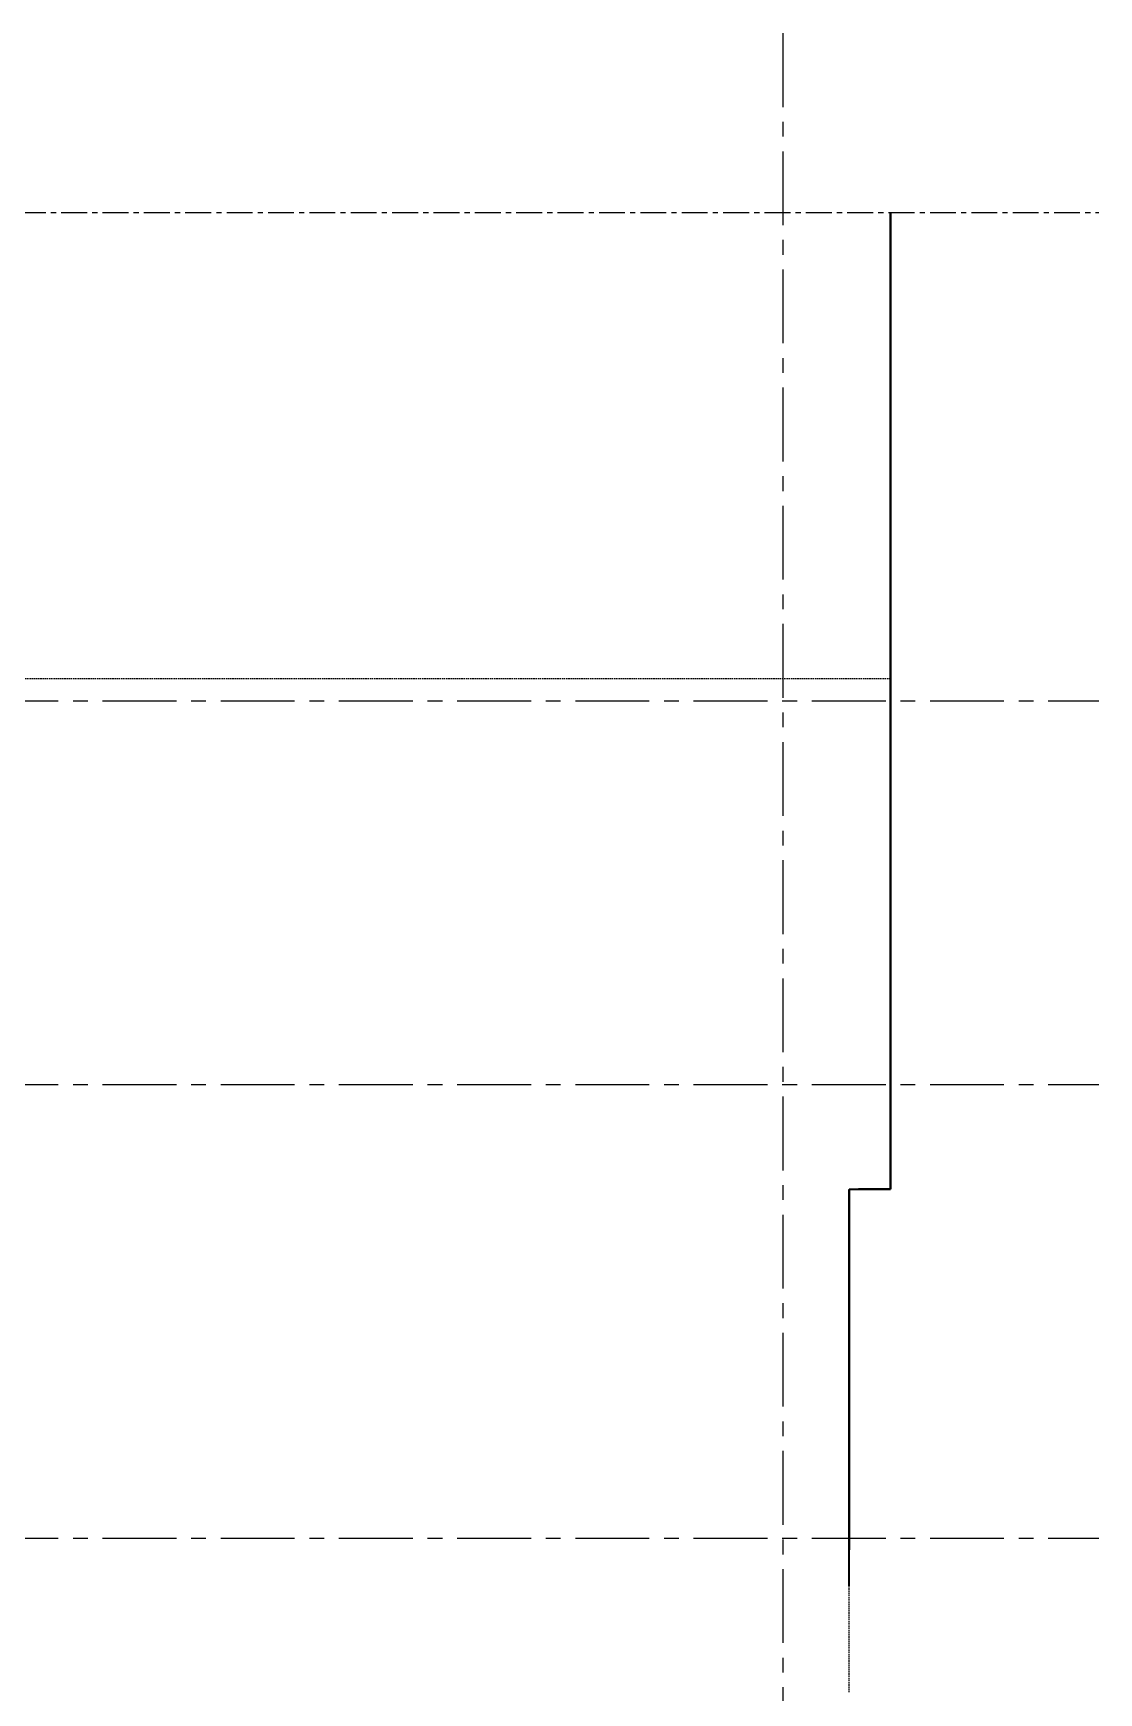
# Model space of a CAD drawing. Header units: millimetres. Extents: x 652554 to 1678317, y -308114 to 170803.
# Drawn here: x 838911 to 848070, y -45157 to -30885 of the extents above; entities that cross this region are included whole.
import ezdxf

# ---------------------------------------------------------------- set-up
doc = ezdxf.new("R2010")
doc.units = ezdxf.units.MM
doc.linetypes.add('CENTER', pattern=[50.8, 31.75, -6.35, 6.35, -6.35])
doc.linetypes.add('HIDDEN', pattern=[0.375, 0.25, -0.125])
for name, color, linetype, lineweight in [('A-COLS-E', 1, 'Continuous', 35), ('A-GENM', 1, 'Continuous', 9), ('A-GLAZ-CURT', 2, 'Continuous', 9), ('A-GLAZ-CWMG', 2, 'Continuous', 35), ('WALL-E', 2, 'Continuous', 35)]:
    doc.layers.add(name, color=color, linetype=linetype, lineweight=lineweight)
doc.layers.add('DIM', color=1, linetype='Continuous')

msp = doc.modelspace()

# ---------------------------------------------------------------- linework, layer by layer
at = {"color": 1, "linetype": 'CENTER', "ltscale": 20}
for points in [[(845353.3749, -30884.9802), (845353.3749, -57450.8598)], [(803947.3004, -36626.6516), (848069.8764, -36626.6516)], [(803947.3004, -39926.6516), (848069.8764, -39926.6516)], [(803947.3004, -43826.6517), (848069.8764, -43826.6517)]]:
    msp.add_lwpolyline(points, dxfattribs=at)
at = {"color": 1, "linetype": 'CENTER', "ltscale": 7}
msp.add_lwpolyline([(803947.3004, -32426.6516), (848069.8764, -32426.6516)], dxfattribs=at)
at = {"layer": 'A-COLS-E', "color": 250}
for p, q in [((845923.3749, -40831.6516), (845923.3749, -43926.6516)), ((845923.3749, -43926.6516), (845923.3749, -40831.6516)), ((845923.3749, -40831.6516), (845923.3749, -43926.6516)), ((845923.3749, -43926.6516), (845923.3749, -40831.6516))]:
    msp.add_line(p, q, dxfattribs=at)
at = {"layer": 'A-GENM', "color": 250}
for p, q in [((846278.3333, -37801.6516), (846278.3333, -32626.6526)), ((846278.3333, -37801.6516), (846278.3333, -32626.6526)), ((846278.3333, -37801.6516), (846278.3333, -32626.6526)), ((846278.3333, -37801.6516), (846278.3333, -32626.6526)), ((846278.3333, -37801.6516), (846278.3333, -32626.6526)), ((846278.3333, -37801.6516), (846278.3333, -32626.6526)), ((846278.3333, -37801.6516), (846278.3333, -32626.6526)), ((846278.3333, -37801.6516), (846278.3333, -32626.6526)), ((846278.3333, -37801.6516), (846278.3333, -32626.6526)), ((846278.3333, -37801.6516), (846278.3333, -32626.6526)), ((846278.3333, -37801.6516), (846278.3333, -32626.6526)), ((846278.3333, -37801.6516), (846278.3333, -32626.6526)), ((846278.3333, -37801.6516), (846278.3333, -32626.6526)), ((846278.3333, -37801.6516), (846278.3333, -32626.6526)), ((846278.3333, -37801.6516), (846278.3333, -32626.6526)), ((846278.3333, -37801.6516), (846278.3333, -32626.6526)), ((846278.3333, -37801.6516), (846278.3333, -32626.6526)), ((846278.3333, -37801.6516), (846278.3333, -32626.6526)), ((846278.3333, -37801.6516), (846278.3333, -32626.6526)), ((846278.3333, -37801.6516), (846278.3333, -32626.6526)), ((846278.3333, -37801.6516), (846278.3333, -32626.6526)), ((846278.3333, -37801.6516), (846278.3333, -32626.6526)), ((846278.3333, -37801.6516), (846278.3333, -32626.6526)), ((846278.3333, -37801.6516), (846278.3333, -32626.6526)), ((846278.3333, -37801.6516), (846278.3333, -32626.6526)), ((846278.3333, -37801.6516), (846278.3333, -32626.6526)), ((846278.3333, -37801.6516), (846278.3333, -32626.6526)), ((846278.3333, -37801.6516), (846278.3333, -32626.6526)), ((846278.3333, -37801.6516), (846278.3333, -32626.6526)), ((846278.3333, -37801.6516), (846278.3333, -32626.6526)), ((846278.3333, -37801.6516), (846278.3333, -32626.6526)), ((846278.3333, -37801.6516), (846278.3333, -32626.6526)), ((846278.3333, -37801.6516), (846278.3333, -32626.6526)), ((846278.3333, -37801.6516), (846278.3333, -32626.6526)), ((846278.3333, -37801.6516), (846278.3333, -32626.6526)), ((846278.3333, -37801.6516), (846278.3333, -32626.6526)), ((846278.3333, -37801.6516), (846278.3333, -32626.6526)), ((846278.3333, -37801.6516), (846278.3333, -32626.6526)), ((846278.3333, -37801.6516), (846278.3333, -32626.6526)), ((846278.3333, -37801.6516), (846278.3333, -32626.6526)), ((846278.3333, -37801.6516), (846278.3333, -32626.6526)), ((846278.3333, -37801.6516), (846278.3333, -32626.6526)), ((846278.3333, -37801.6516), (846278.3333, -32626.6526)), ((846278.3333, -37801.6516), (846278.3333, -32626.6526)), ((846278.3333, -37801.6516), (846278.3333, -32626.6526)), ((846278.3333, -37801.6516), (846278.3333, -32626.6526)), ((846278.3333, -37801.6516), (846278.3333, -32626.6526)), ((846278.3333, -37801.6516), (846278.3333, -32626.6526)), ((846278.3333, -37801.6516), (846278.3333, -32626.6526)), ((846278.3333, -37801.6516), (846278.3333, -32626.6526)), ((846278.3333, -37801.6516), (846278.3333, -32626.6526)), ((846278.3333, -37801.6516), (846278.3333, -32626.6526)), ((846278.3333, -37801.6516), (846278.3333, -32626.6526)), ((846278.3333, -37801.6516), (846278.3333, -32626.6526)), ((846278.3333, -37801.6516), (846278.3333, -32626.6526)), ((846278.3333, -37801.6516), (846278.3333, -32626.6526)), ((846278.3333, -37801.6516), (846278.3333, -32626.6526)), ((846278.3333, -37801.6516), (846278.3333, -32626.6526)), ((846278.3333, -37801.6516), (846278.3333, -32626.6526)), ((846278.3333, -37801.6516), (846278.3333, -32626.6526)), ((846278.3333, -37801.6516), (846278.3333, -32626.6526)), ((846278.3333, -37801.6516), (846278.3333, -32626.6526)), ((846278.3333, -37801.6516), (846278.3333, -32626.6526)), ((846278.3333, -37801.6516), (846278.3333, -32626.6526)), ((846278.3333, -37801.6516), (846278.3333, -32626.6526)), ((846278.3333, -37801.6516), (846278.3333, -32626.6526)), ((846278.3333, -37801.6516), (846278.3333, -32626.6526)), ((846278.3333, -37801.6516), (846278.3333, -32626.6526)), ((846278.3333, -37801.6516), (846278.3333, -32626.6526)), ((846278.3333, -37801.6516), (846278.3333, -32626.6526)), ((846278.3333, -37801.6516), (846278.3333, -32626.6526)), ((846278.3333, -37801.6516), (846278.3333, -32626.6526)), ((846278.3333, -37801.6516), (846278.3333, -32626.6526)), ((846278.3333, -37801.6516), (846278.3333, -32626.6526)), ((846278.3333, -37801.6516), (846278.3333, -32626.6526)), ((846278.3333, -37801.6516), (846278.3333, -32626.6526)), ((846278.3333, -37801.6516), (846278.3333, -32626.6526)), ((846278.3333, -37801.6516), (846278.3333, -32626.6526)), ((846278.3333, -37801.6516), (846278.3333, -32626.6526)), ((846278.3333, -37801.6516), (846278.3333, -32626.6526)), ((846278.3333, -37801.6516), (846278.3333, -32626.6526)), ((846278.3333, -37801.6516), (846278.3333, -32626.6526)), ((846278.3333, -37801.6516), (846278.3333, -32626.6526)), ((846278.3333, -37801.6516), (846278.3333, -32626.6526)), ((846278.3333, -37801.6516), (846278.3333, -32626.6526)), ((846278.3333, -37801.6516), (846278.3333, -32626.6526)), ((846278.3333, -37801.6516), (846278.3333, -32626.6526)), ((846278.3333, -37801.6516), (846278.3333, -32626.6526)), ((846278.3333, -37801.6516), (846278.3333, -32626.6526)), ((846278.3333, -37801.6516), (846278.3333, -32626.6526)), ((846278.3333, -37801.6516), (846278.3333, -32626.6526)), ((846278.3333, -37801.6516), (846278.3333, -32626.6526)), ((846278.3333, -37801.6516), (846278.3333, -32626.6526)), ((846278.3333, -37801.6516), (846278.3333, -32626.6526)), ((846278.3333, -37801.6516), (846278.3333, -32626.6526)), ((846278.3333, -37801.6516), (846278.3333, -32626.6526)), ((846278.3333, -37801.6516), (846278.3333, -32626.6526)), ((846278.3333, -37801.6516), (846278.3333, -32626.6526)), ((846278.3333, -37801.6516), (846278.3333, -32626.6526)), ((846278.3333, -37801.6516), (846278.3333, -32626.6526)), ((846278.3333, -37801.6516), (846278.3333, -32626.6526)), ((846278.3333, -37801.6516), (846278.3333, -32626.6526)), ((846278.3333, -37801.6516), (846278.3333, -32626.6526)), ((846278.3333, -37801.6516), (846278.3333, -32626.6526)), ((846278.3333, -37801.6516), (846278.3333, -32626.6526)), ((846278.3333, -37801.6516), (846278.3333, -32626.6526)), ((846278.3333, -37801.6516), (846278.3333, -32626.6526)), ((846278.3333, -37801.6516), (846278.3333, -32626.6526)), ((846278.3333, -37801.6516), (846278.3333, -32626.6526)), ((846278.3333, -37801.6516), (846278.3333, -32626.6526)), ((846278.3333, -37801.6516), (846278.3333, -32626.6526)), ((846278.3333, -37801.6516), (846278.3333, -32626.6526)), ((846278.3333, -37801.6516), (846278.3333, -32626.6526)), ((846278.3333, -37801.6516), (846278.3333, -32626.6526)), ((846278.3333, -37801.6516), (846278.3333, -32626.6526)), ((846278.3333, -37801.6516), (846278.3333, -32626.6526)), ((846278.3333, -37801.6516), (846278.3333, -32626.6526)), ((846278.3333, -37801.6516), (846278.3333, -32626.6526)), ((846278.3333, -37801.6516), (846278.3333, -32626.6526)), ((846278.3333, -37801.6516), (846278.3333, -32626.6526)), ((846278.3333, -37801.6516), (846278.3333, -32626.6526)), ((846278.3333, -37801.6516), (846278.3333, -32626.6526)), ((846278.3333, -37801.6516), (846278.3333, -32626.6526)), ((846278.3333, -37801.6516), (846278.3333, -32626.6526)), ((846278.3333, -37801.6516), (846278.3333, -32626.6526)), ((846278.3333, -37801.6516), (846278.3333, -32626.6526)), ((846278.3333, -37801.6516), (846278.3333, -32626.6526)), ((846278.3333, -37801.6516), (846278.3333, -32626.6526)), ((846278.3333, -37801.6516), (846278.3333, -32626.6526)), ((846278.3333, -37801.6516), (846278.3333, -32626.6526)), ((846278.3333, -37801.6516), (846278.3333, -32626.6526)), ((846278.3333, -37801.6516), (846278.3333, -32626.6526)), ((846278.3333, -37801.6516), (846278.3333, -32626.6526)), ((846278.3333, -37801.6516), (846278.3333, -32626.6526)), ((846278.3333, -37801.6516), (846278.3333, -32626.6526)), ((846278.3333, -37801.6516), (846278.3333, -32626.6526)), ((846278.3333, -37801.6516), (846278.3333, -32626.6526)), ((846278.3333, -37801.6516), (846278.3333, -32626.6526)), ((846278.3333, -37801.6516), (846278.3333, -32626.6526)), ((846278.3333, -37801.6516), (846278.3333, -32626.6526)), ((846278.3333, -37801.6516), (846278.3333, -32626.6526)), ((846278.3333, -37801.6516), (846278.3333, -32626.6526)), ((846278.3333, -37801.6516), (846278.3333, -32626.6526)), ((846278.3333, -37801.6516), (846278.3333, -32626.6526)), ((846278.3333, -37801.6516), (846278.3333, -32626.6526)), ((846278.3333, -37801.6516), (846278.3333, -32626.6526)), ((846278.3333, -37801.6516), (846278.3333, -32626.6526)), ((846278.3333, -37801.6516), (846278.3333, -32626.6526)), ((846278.3333, -37801.6516), (846278.3333, -32626.6526)), ((846278.3333, -37801.6516), (846278.3333, -32626.6526)), ((846278.3333, -37801.6516), (846278.3333, -32626.6526)), ((846278.3333, -37801.6516), (846278.3333, -32626.6526)), ((846278.3333, -37801.6516), (846278.3333, -32626.6526)), ((846278.3333, -37801.6516), (846278.3333, -32626.6526)), ((846278.3333, -37801.6516), (846278.3333, -32626.6526)), ((846278.3333, -37801.6516), (846278.3333, -32626.6526)), ((846278.3333, -37801.6516), (846278.3333, -32626.6526)), ((846278.3333, -37801.6516), (846278.3333, -32626.6526)), ((846278.3333, -37801.6516), (846278.3333, -32626.6526)), ((846278.3333, -37801.6516), (846278.3333, -32626.6526)), ((846278.3333, -37801.6516), (846278.3333, -32626.6526)), ((846278.3333, -37801.6516), (846278.3333, -32626.6526)), ((846278.3333, -37801.6516), (846278.3333, -32626.6526)), ((846278.3333, -37801.6516), (846278.3333, -32626.6526)), ((846278.3333, -37801.6516), (846278.3333, -32626.6526)), ((846278.3333, -37801.6516), (846278.3333, -32626.6526)), ((846278.3333, -37801.6516), (846278.3333, -32626.6526)), ((846278.3333, -37801.6516), (846278.3333, -32626.6526)), ((846278.3333, -37801.6516), (846278.3333, -32626.6526)), ((846278.3333, -37801.6516), (846278.3333, -32626.6526)), ((846278.3333, -37801.6516), (846278.3333, -32626.6526)), ((846278.3333, -37801.6516), (846278.3333, -32626.6526)), ((846278.3333, -37801.6516), (846278.3333, -32626.6526)), ((846278.3333, -37801.6516), (846278.3333, -32626.6526)), ((846278.3333, -37801.6516), (846278.3333, -32626.6526)), ((846278.3333, -37801.6516), (846278.3333, -32626.6526)), ((846278.3333, -37801.6516), (846278.3333, -32626.6526)), ((846278.3333, -37801.6516), (846278.3333, -32626.6526)), ((846278.3333, -37801.6516), (846278.3333, -32626.6526)), ((846278.3333, -37801.6516), (846278.3333, -32626.6526)), ((846278.3333, -37801.6516), (846278.3333, -32626.6526)), ((846278.3333, -37801.6516), (846278.3333, -32626.6526)), ((846278.3333, -37801.6516), (846278.3333, -32626.6526)), ((846278.3333, -37801.6516), (846278.3333, -32626.6526)), ((846278.3333, -37801.6516), (846278.3333, -32626.6526)), ((846278.3333, -37801.6516), (846278.3333, -32626.6526)), ((846278.3333, -37801.6516), (846278.3333, -32626.6526)), ((846278.3333, -37801.6516), (846278.3333, -32626.6526)), ((846278.3333, -37801.6516), (846278.3333, -32626.6526)), ((846278.3333, -37801.6516), (846278.3333, -32626.6526)), ((846278.3333, -37801.6516), (846278.3333, -32626.6526)), ((846278.3333, -37801.6516), (846278.3333, -32626.6526)), ((846278.3333, -37801.6516), (846278.3333, -32626.6526)), ((846278.3333, -37801.6516), (846278.3333, -32626.6526)), ((846278.3333, -37801.6516), (846278.3333, -32626.6526)), ((846278.3333, -37801.6516), (846278.3333, -32626.6526)), ((846278.3333, -37801.6516), (846278.3333, -32626.6526)), ((846278.3333, -37801.6516), (846278.3333, -32626.6526)), ((846278.3333, -37801.6516), (846278.3333, -32626.6526)), ((846278.3333, -37801.6516), (846278.3333, -32626.6526)), ((846278.3333, -37801.6516), (846278.3333, -32626.6526)), ((846278.3333, -37801.6516), (846278.3333, -32626.6526)), ((846278.3333, -37801.6516), (846278.3333, -32626.6526)), ((846278.3333, -37801.6516), (846278.3333, -32626.6526)), ((846278.3333, -37801.6516), (846278.3333, -32626.6526)), ((846278.3333, -37801.6516), (846278.3333, -32626.6526)), ((846278.3333, -37801.6516), (846278.3333, -32626.6526)), ((846278.3333, -37801.6516), (846278.3333, -32626.6526)), ((846278.3333, -37801.6516), (846278.3333, -32626.6526)), ((846278.3333, -37801.6516), (846278.3333, -32626.6526)), ((846278.3333, -37801.6516), (846278.3333, -32626.6526)), ((846278.3333, -37801.6516), (846278.3333, -32626.6526)), ((846278.3333, -37801.6516), (846278.3333, -32626.6526)), ((846278.3333, -37801.6516), (846278.3333, -32626.6526)), ((846278.3333, -37801.6516), (846278.3333, -32626.6526)), ((846278.3333, -37801.6516), (846278.3333, -32626.6526)), ((846278.3333, -37801.6516), (846278.3333, -32626.6526)), ((846278.3333, -37801.6516), (846278.3333, -32626.6526)), ((846278.3333, -37801.6516), (846278.3333, -32626.6526)), ((846278.3333, -37801.6516), (846278.3333, -32626.6526)), ((846278.3333, -37801.6516), (846278.3333, -32626.6526)), ((846278.3333, -37801.6516), (846278.3333, -32626.6526)), ((846278.3333, -37801.6516), (846278.3333, -32626.6526)), ((846278.3333, -37801.6516), (846278.3333, -32626.6526)), ((846278.3333, -37801.6516), (846278.3333, -32626.6526)), ((846278.3333, -37801.6516), (846278.3333, -32626.6526)), ((846278.3333, -37801.6516), (846278.3333, -32626.6526)), ((846278.3333, -37801.6516), (846278.3333, -32626.6526)), ((846278.3333, -37801.6516), (846278.3333, -32626.6526)), ((846278.3333, -37801.6516), (846278.3333, -32626.6526)), ((846278.3333, -37801.6516), (846278.3333, -32626.6526)), ((846278.3333, -37801.6516), (846278.3333, -32626.6526)), ((846278.3333, -37801.6516), (846278.3333, -32626.6526)), ((846278.3333, -37801.6516), (846278.3333, -32626.6526)), ((846278.3333, -37801.6516), (846278.3333, -32626.6526)), ((846278.3333, -37801.6516), (846278.3333, -32626.6526)), ((846278.3333, -37801.6516), (846278.3333, -32626.6526)), ((846278.3333, -37801.6516), (846278.3333, -32626.6526)), ((846278.3333, -37801.6516), (846278.3333, -32626.6526)), ((846278.3333, -37801.6516), (846278.3333, -32626.6526)), ((846278.3333, -37801.6516), (846278.3333, -32626.6526)), ((846278.3333, -37801.6516), (846278.3333, -32626.6526)), ((846278.3333, -37801.6516), (846278.3333, -32626.6526)), ((846278.3333, -37801.6516), (846278.3333, -32626.6526)), ((846278.3333, -37801.6516), (846278.3333, -32626.6526)), ((846278.3333, -37801.6516), (846278.3333, -32626.6526)), ((846278.3333, -37801.6516), (846278.3333, -32626.6526)), ((846278.3333, -37801.6516), (846278.3333, -32626.6526)), ((846278.3333, -37801.6516), (846278.3333, -32626.6526)), ((846278.3333, -37801.6516), (846278.3333, -32626.6526)), ((846278.3333, -37801.6516), (846278.3333, -32626.6526)), ((846278.3333, -37801.6516), (846278.3333, -32626.6526)), ((846278.3333, -37801.6516), (846278.3333, -32626.6526)), ((846278.3333, -37801.6516), (846278.3333, -32626.6526)), ((846278.3333, -37801.6516), (846278.3333, -32626.6526)), ((846278.3333, -37801.6516), (846278.3333, -32626.6526)), ((846278.3333, -37801.6516), (846278.3333, -32626.6526)), ((846278.3333, -37801.6516), (846278.3333, -32626.6526)), ((846278.3333, -37801.6516), (846278.3333, -32626.6526)), ((846278.3333, -37801.6516), (846278.3333, -32626.6526)), ((846278.3333, -37801.6516), (846278.3333, -32626.6526)), ((846278.3333, -37801.6516), (846278.3333, -32626.6526)), ((846278.3333, -37801.6516), (846278.3333, -32626.6526)), ((846278.3333, -37801.6516), (846278.3333, -32626.6526)), ((846278.3333, -37801.6516), (846278.3333, -32626.6526)), ((846278.3333, -37801.6516), (846278.3333, -32626.6526)), ((846278.3333, -37801.6516), (846278.3333, -32626.6526)), ((846278.3333, -37801.6516), (846278.3333, -32626.6526)), ((846278.3333, -37801.6516), (846278.3333, -32626.6526)), ((846278.3333, -37801.6516), (846278.3333, -32626.6526)), ((846278.3333, -37801.6516), (846278.3333, -32626.6526)), ((846278.3333, -37801.6516), (846278.3333, -32626.6526)), ((846278.3333, -37801.6516), (846278.3333, -32626.6526)), ((846278.3333, -37801.6516), (846278.3333, -32626.6526)), ((846278.3333, -37801.6516), (846278.3333, -32626.6526)), ((846278.3333, -37801.6516), (846278.3333, -32626.6526)), ((846278.3333, -37801.6516), (846278.3333, -32626.6526)), ((846278.3333, -37801.6516), (846278.3333, -32626.6526)), ((846278.3333, -37801.6516), (846278.3333, -32626.6526)), ((846278.3333, -37801.6516), (846278.3333, -32626.6526)), ((846278.3333, -37801.6516), (846278.3333, -32626.6526)), ((846278.3333, -37801.6516), (846278.3333, -32626.6526)), ((846278.3333, -37801.6516), (846278.3333, -32626.6526)), ((846278.3333, -37801.6516), (846278.3333, -32626.6526)), ((846278.3333, -37801.6516), (846278.3333, -32626.6526)), ((846278.3333, -37801.6516), (846278.3333, -32626.6526)), ((846278.3333, -37801.6516), (846278.3333, -32626.6526)), ((846278.3333, -37801.6516), (846278.3333, -32626.6526)), ((846278.3333, -37801.6516), (846278.3333, -32626.6526)), ((846278.3333, -37801.6516), (846278.3333, -32626.6526)), ((846278.3333, -37801.6516), (846278.3333, -32626.6526)), ((846278.3333, -37801.6516), (846278.3333, -32626.6526)), ((846278.3333, -37801.6516), (846278.3333, -32626.6526)), ((846278.3333, -37801.6516), (846278.3333, -32626.6526)), ((846278.3333, -37801.6516), (846278.3333, -32626.6526)), ((846278.3333, -37801.6516), (846278.3333, -32626.6526)), ((846278.3333, -37801.6516), (846278.3333, -32626.6526)), ((846278.3333, -37801.6516), (846278.3333, -32626.6526)), ((846278.3333, -37801.6516), (846278.3333, -32626.6526)), ((846278.3333, -37801.6516), (846278.3333, -32626.6526)), ((846278.3333, -37801.6516), (846278.3333, -32626.6526)), ((846278.3333, -37801.6516), (846278.3333, -32626.6526)), ((846278.3333, -37801.6516), (846278.3333, -32626.6526)), ((846278.3333, -37801.6516), (846278.3333, -32626.6526)), ((846278.3333, -37801.6516), (846278.3333, -32626.6526)), ((846278.3333, -37801.6516), (846278.3333, -32626.6526)), ((846278.3333, -37801.6516), (846278.3333, -32626.6526)), ((846278.3333, -37801.6516), (846278.3333, -32626.6526)), ((846278.3333, -37801.6516), (846278.3333, -32626.6526)), ((846278.3333, -37801.6516), (846278.3333, -32626.6526)), ((846278.3333, -37801.6516), (846278.3333, -32626.6526)), ((846278.3333, -37801.6516), (846278.3333, -32626.6526)), ((846278.3333, -37801.6516), (846278.3333, -32626.6526)), ((846278.3333, -37801.6516), (846278.3333, -32626.6526)), ((846278.3333, -37801.6516), (846278.3333, -32626.6526)), ((846278.3333, -37801.6516), (846278.3333, -32626.6526)), ((846278.3333, -37801.6516), (846278.3333, -32626.6526)), ((846278.3333, -37801.6516), (846278.3333, -32626.6526)), ((846278.3333, -37801.6516), (846278.3333, -32626.6526)), ((846278.3333, -37801.6516), (846278.3333, -32626.6526)), ((846278.3333, -37801.6516), (846278.3333, -32626.6526)), ((846278.3333, -40626.6506), (846278.3333, -37851.6516)), ((846278.3333, -40626.6506), (846278.3333, -37851.6516)), ((846278.3333, -40626.6506), (846278.3333, -37851.6516)), ((846278.3333, -40626.6506), (846278.3333, -37851.6516)), ((846278.3333, -40626.6506), (846278.3333, -37851.6516)), ((846278.3333, -40626.6506), (846278.3333, -37851.6516)), ((846278.3333, -40626.6506), (846278.3333, -37851.6516)), ((846278.3333, -40626.6506), (846278.3333, -37851.6516)), ((846278.3333, -40626.6506), (846278.3333, -37851.6516)), ((846278.3333, -40626.6506), (846278.3333, -37851.6516)), ((846278.3333, -40626.6506), (846278.3333, -37851.6516)), ((846278.3333, -40626.6506), (846278.3333, -37851.6516)), ((846278.3333, -40626.6506), (846278.3333, -37851.6516)), ((846278.3333, -40626.6506), (846278.3333, -37851.6516)), ((846278.3333, -40626.6506), (846278.3333, -37851.6516)), ((846278.3333, -40626.6506), (846278.3333, -37851.6516)), ((846278.3333, -40626.6506), (846278.3333, -37851.6516)), ((846278.3333, -40626.6506), (846278.3333, -37851.6516)), ((846278.3333, -40626.6506), (846278.3333, -37851.6516)), ((846278.3333, -40626.6506), (846278.3333, -37851.6516)), ((846278.3333, -40626.6506), (846278.3333, -37851.6516)), ((846278.3333, -40626.6506), (846278.3333, -37851.6516)), ((846278.3333, -40626.6506), (846278.3333, -37851.6516)), ((846278.3333, -40626.6506), (846278.3333, -37851.6516)), ((846278.3333, -40626.6506), (846278.3333, -37851.6516)), ((846278.3333, -40626.6506), (846278.3333, -37851.6516)), ((846278.3333, -40626.6506), (846278.3333, -37851.6516)), ((846278.3333, -40626.6506), (846278.3333, -37851.6516)), ((846278.3333, -40626.6506), (846278.3333, -37851.6516)), ((846278.3333, -40626.6506), (846278.3333, -37851.6516)), ((846278.3333, -40626.6506), (846278.3333, -37851.6516)), ((846278.3333, -40626.6506), (846278.3333, -37851.6516)), ((846278.3333, -40626.6506), (846278.3333, -37851.6516)), ((846278.3333, -40626.6506), (846278.3333, -37851.6516)), ((846278.3333, -40626.6506), (846278.3333, -37851.6516)), ((846278.3333, -40626.6506), (846278.3333, -37851.6516)), ((846278.3333, -40626.6506), (846278.3333, -37851.6516)), ((846278.3333, -40626.6506), (846278.3333, -37851.6516)), ((846278.3333, -40626.6506), (846278.3333, -37851.6516)), ((846278.3333, -40626.6506), (846278.3333, -37851.6516)), ((846278.3333, -40626.6506), (846278.3333, -37851.6516)), ((846278.3333, -40626.6506), (846278.3333, -37851.6516)), ((846278.3333, -40626.6506), (846278.3333, -37851.6516)), ((846278.3333, -40626.6506), (846278.3333, -37851.6516)), ((846278.3333, -40626.6506), (846278.3333, -37851.6516)), ((846278.3333, -40626.6506), (846278.3333, -37851.6516)), ((846278.3333, -40626.6506), (846278.3333, -37851.6516)), ((846278.3333, -40626.6506), (846278.3333, -37851.6516)), ((846278.3333, -40626.6506), (846278.3333, -37851.6516)), ((846278.3333, -40626.6506), (846278.3333, -37851.6516)), ((846278.3333, -40626.6506), (846278.3333, -37851.6516)), ((846278.3333, -40626.6506), (846278.3333, -37851.6516)), ((846278.3333, -40626.6506), (846278.3333, -37851.6516)), ((846278.3333, -40626.6506), (846278.3333, -37851.6516)), ((846278.3333, -40626.6506), (846278.3333, -37851.6516)), ((846278.3333, -40626.6506), (846278.3333, -37851.6516)), ((846278.3333, -40626.6506), (846278.3333, -37851.6516)), ((846278.3333, -40626.6506), (846278.3333, -37851.6516)), ((846278.3333, -40626.6506), (846278.3333, -37851.6516)), ((846278.3333, -40626.6506), (846278.3333, -37851.6516)), ((846278.3333, -40626.6506), (846278.3333, -37851.6516)), ((846278.3333, -40626.6506), (846278.3333, -37851.6516)), ((846278.3333, -40626.6506), (846278.3333, -37851.6516)), ((846278.3333, -40626.6506), (846278.3333, -37851.6516)), ((846278.3333, -40626.6506), (846278.3333, -37851.6516)), ((846278.3333, -40626.6506), (846278.3333, -37851.6516)), ((846278.3333, -40626.6506), (846278.3333, -37851.6516)), ((846278.3333, -40626.6506), (846278.3333, -37851.6516)), ((846278.3333, -40626.6506), (846278.3333, -37851.6516)), ((846278.3333, -40626.6506), (846278.3333, -37851.6516)), ((846278.3333, -40626.6506), (846278.3333, -37851.6516)), ((846278.3333, -40626.6506), (846278.3333, -37851.6516)), ((846278.3333, -40626.6506), (846278.3333, -37851.6516)), ((846278.3333, -40626.6506), (846278.3333, -37851.6516)), ((846278.3333, -40626.6506), (846278.3333, -37851.6516)), ((846278.3333, -40626.6506), (846278.3333, -37851.6516)), ((846278.3333, -40626.6506), (846278.3333, -37851.6516)), ((846278.3333, -40626.6506), (846278.3333, -37851.6516)), ((846278.3333, -40626.6506), (846278.3333, -37851.6516)), ((846278.3333, -40626.6506), (846278.3333, -37851.6516)), ((846278.3333, -40626.6506), (846278.3333, -37851.6516)), ((846278.3333, -40626.6506), (846278.3333, -37851.6516)), ((846278.3333, -40626.6506), (846278.3333, -37851.6516)), ((846278.3333, -40626.6506), (846278.3333, -37851.6516)), ((846278.3333, -40626.6506), (846278.3333, -37851.6516)), ((846278.3333, -40626.6506), (846278.3333, -37851.6516)), ((846278.3333, -40626.6506), (846278.3333, -37851.6516)), ((846278.3333, -40626.6506), (846278.3333, -37851.6516)), ((846278.3333, -40626.6506), (846278.3333, -37851.6516)), ((846278.3333, -40626.6506), (846278.3333, -37851.6516)), ((846278.3333, -40626.6506), (846278.3333, -37851.6516)), ((846278.3333, -40626.6506), (846278.3333, -37851.6516)), ((846278.3333, -40626.6506), (846278.3333, -37851.6516)), ((846278.3333, -40626.6506), (846278.3333, -37851.6516)), ((846278.3333, -40626.6506), (846278.3333, -37851.6516)), ((846278.3333, -40626.6506), (846278.3333, -37851.6516)), ((846278.3333, -40626.6506), (846278.3333, -37851.6516)), ((846278.3333, -40626.6506), (846278.3333, -37851.6516)), ((846278.3333, -40626.6506), (846278.3333, -37851.6516)), ((846278.3333, -40626.6506), (846278.3333, -37851.6516)), ((846278.3333, -40626.6506), (846278.3333, -37851.6516)), ((846278.3333, -40626.6506), (846278.3333, -37851.6516)), ((846278.3333, -40626.6506), (846278.3333, -37851.6516)), ((846278.3333, -40626.6506), (846278.3333, -37851.6516)), ((846278.3333, -40626.6506), (846278.3333, -37851.6516)), ((846278.3333, -40626.6506), (846278.3333, -37851.6516)), ((846278.3333, -40626.6506), (846278.3333, -37851.6516)), ((846278.3333, -40626.6506), (846278.3333, -37851.6516)), ((846278.3333, -40626.6506), (846278.3333, -37851.6516)), ((846278.3333, -40626.6506), (846278.3333, -37851.6516)), ((846278.3333, -40626.6506), (846278.3333, -37851.6516)), ((846278.3333, -40626.6506), (846278.3333, -37851.6516)), ((846278.3333, -40626.6506), (846278.3333, -37851.6516)), ((846278.3333, -40626.6506), (846278.3333, -37851.6516)), ((846278.3333, -40626.6506), (846278.3333, -37851.6516)), ((846278.3333, -40626.6506), (846278.3333, -37851.6516)), ((846278.3333, -40626.6506), (846278.3333, -37851.6516)), ((846278.3333, -40626.6506), (846278.3333, -37851.6516)), ((846278.3333, -40626.6506), (846278.3333, -37851.6516)), ((846278.3333, -40626.6506), (846278.3333, -37851.6516)), ((846278.3333, -40626.6506), (846278.3333, -37851.6516)), ((846278.3333, -40626.6506), (846278.3333, -37851.6516)), ((846278.3333, -40626.6506), (846278.3333, -37851.6516)), ((846278.3333, -40626.6506), (846278.3333, -37851.6516)), ((846278.3333, -40626.6506), (846278.3333, -37851.6516)), ((846278.3333, -40626.6506), (846278.3333, -37851.6516)), ((846278.3333, -40626.6506), (846278.3333, -37851.6516)), ((846278.3333, -40626.6506), (846278.3333, -37851.6516)), ((846278.3333, -40626.6506), (846278.3333, -37851.6516)), ((846278.3333, -40626.6506), (846278.3333, -37851.6516)), ((846278.3333, -40626.6506), (846278.3333, -37851.6516)), ((846278.3333, -40626.6506), (846278.3333, -37851.6516)), ((846278.3333, -40626.6506), (846278.3333, -37851.6516)), ((846278.3333, -40626.6506), (846278.3333, -37851.6516)), ((846278.3333, -40626.6506), (846278.3333, -37851.6516)), ((846278.3333, -40626.6506), (846278.3333, -37851.6516)), ((846278.3333, -40626.6506), (846278.3333, -37851.6516)), ((846278.3333, -40626.6506), (846278.3333, -37851.6516)), ((846278.3333, -40626.6506), (846278.3333, -37851.6516)), ((846278.3333, -40626.6506), (846278.3333, -37851.6516)), ((846278.3333, -40626.6506), (846278.3333, -37851.6516)), ((846278.3333, -40626.6506), (846278.3333, -37851.6516)), ((846278.3333, -40626.6506), (846278.3333, -37851.6516)), ((846278.3333, -40626.6506), (846278.3333, -37851.6516)), ((846278.3333, -40626.6506), (846278.3333, -37851.6516)), ((846278.3333, -40626.6506), (846278.3333, -37851.6516)), ((846278.3333, -40626.6506), (846278.3333, -37851.6516)), ((846278.3333, -40626.6506), (846278.3333, -37851.6516)), ((846278.3333, -40626.6506), (846278.3333, -37851.6516)), ((846278.3333, -40626.6506), (846278.3333, -37851.6516)), ((846278.3333, -40626.6506), (846278.3333, -37851.6516)), ((846278.3333, -40626.6506), (846278.3333, -37851.6516)), ((846278.3333, -40626.6506), (846278.3333, -37851.6516)), ((846278.3333, -40626.6506), (846278.3333, -37851.6516)), ((846278.3333, -40626.6506), (846278.3333, -37851.6516)), ((846278.3333, -40626.6506), (846278.3333, -37851.6516)), ((846278.3333, -40626.6506), (846278.3333, -37851.6516)), ((846278.3333, -40626.6506), (846278.3333, -37851.6516)), ((846278.3333, -40626.6506), (846278.3333, -37851.6516)), ((846278.3333, -40626.6506), (846278.3333, -37851.6516)), ((846278.3333, -40626.6506), (846278.3333, -37851.6516)), ((846278.3333, -40626.6506), (846278.3333, -37851.6516)), ((846278.3333, -40626.6506), (846278.3333, -37851.6516)), ((846278.3333, -40626.6506), (846278.3333, -37851.6516)), ((846278.3333, -40626.6506), (846278.3333, -37851.6516)), ((846278.3333, -40626.6506), (846278.3333, -37851.6516)), ((846278.3333, -40626.6506), (846278.3333, -37851.6516)), ((846278.3333, -40626.6506), (846278.3333, -37851.6516)), ((846278.3333, -40626.6506), (846278.3333, -37851.6516)), ((846278.3333, -40626.6506), (846278.3333, -37851.6516)), ((846278.3333, -40626.6506), (846278.3333, -37851.6516)), ((846278.3333, -40626.6506), (846278.3333, -37851.6516)), ((846278.3333, -40626.6506), (846278.3333, -37851.6516)), ((846278.3333, -40626.6506), (846278.3333, -37851.6516)), ((846278.3333, -40626.6506), (846278.3333, -37851.6516)), ((846278.3333, -40626.6506), (846278.3333, -37851.6516)), ((846278.3333, -40626.6506), (846278.3333, -37851.6516)), ((846278.3333, -40626.6506), (846278.3333, -37851.6516)), ((846278.3333, -40626.6506), (846278.3333, -37851.6516)), ((846278.3333, -40626.6506), (846278.3333, -37851.6516)), ((846278.3333, -40626.6506), (846278.3333, -37851.6516)), ((846278.3333, -40626.6506), (846278.3333, -37851.6516)), ((846278.3333, -40626.6506), (846278.3333, -37851.6516)), ((846278.3333, -40626.6506), (846278.3333, -37851.6516)), ((846278.3333, -40626.6506), (846278.3333, -37851.6516)), ((846278.3333, -40626.6506), (846278.3333, -37851.6516)), ((846278.3333, -40626.6506), (846278.3333, -37851.6516)), ((846278.3333, -40626.6506), (846278.3333, -37851.6516)), ((846278.3333, -40626.6506), (846278.3333, -37851.6516)), ((846278.3333, -40626.6506), (846278.3333, -37851.6516)), ((846278.3333, -40626.6506), (846278.3333, -37851.6516)), ((846278.3333, -40626.6506), (846278.3333, -37851.6516)), ((846278.3333, -40626.6506), (846278.3333, -37851.6516)), ((846278.3333, -40626.6506), (846278.3333, -37851.6516)), ((846278.3333, -40626.6506), (846278.3333, -37851.6516)), ((846278.3333, -40626.6506), (846278.3333, -37851.6516)), ((846278.3333, -40626.6506), (846278.3333, -37851.6516)), ((846278.3333, -40626.6506), (846278.3333, -37851.6516)), ((846278.3333, -40626.6506), (846278.3333, -37851.6516)), ((846278.3333, -40626.6506), (846278.3333, -37851.6516)), ((846278.3333, -40626.6506), (846278.3333, -37851.6516)), ((846278.3333, -40626.6506), (846278.3333, -37851.6516)), ((846278.3333, -40626.6506), (846278.3333, -37851.6516)), ((846278.3333, -40626.6506), (846278.3333, -37851.6516)), ((846278.3333, -40626.6506), (846278.3333, -37851.6516)), ((846278.3333, -40626.6506), (846278.3333, -37851.6516)), ((846278.3333, -40626.6506), (846278.3333, -37851.6516)), ((846278.3333, -40626.6506), (846278.3333, -37851.6516)), ((846278.3333, -40626.6506), (846278.3333, -37851.6516)), ((846278.3333, -40626.6506), (846278.3333, -37851.6516)), ((846278.3333, -40626.6506), (846278.3333, -37851.6516)), ((846278.3333, -40626.6506), (846278.3333, -37851.6516)), ((846278.3333, -40626.6506), (846278.3333, -37851.6516)), ((846278.3333, -40626.6506), (846278.3333, -37851.6516)), ((846278.3333, -40626.6506), (846278.3333, -37851.6516)), ((846278.3333, -40626.6506), (846278.3333, -37851.6516)), ((846278.3333, -40626.6506), (846278.3333, -37851.6516)), ((846278.3333, -40626.6506), (846278.3333, -37851.6516)), ((846278.3333, -40626.6506), (846278.3333, -37851.6516)), ((846278.3333, -40626.6506), (846278.3333, -37851.6516)), ((846278.3333, -40626.6506), (846278.3333, -37851.6516)), ((846278.3333, -40626.6506), (846278.3333, -37851.6516)), ((846278.3333, -40626.6506), (846278.3333, -37851.6516)), ((846278.3333, -40626.6506), (846278.3333, -37851.6516)), ((846278.3333, -40626.6506), (846278.3333, -37851.6516)), ((846278.3333, -40626.6506), (846278.3333, -37851.6516)), ((846278.3333, -40626.6506), (846278.3333, -37851.6516)), ((846278.3333, -40626.6506), (846278.3333, -37851.6516)), ((846278.3333, -40626.6506), (846278.3333, -37851.6516)), ((846278.3333, -40626.6506), (846278.3333, -37851.6516)), ((846278.3333, -40626.6506), (846278.3333, -37851.6516)), ((846278.3333, -40626.6506), (846278.3333, -37851.6516)), ((846278.3333, -40626.6506), (846278.3333, -37851.6516)), ((846278.3333, -40626.6506), (846278.3333, -37851.6516)), ((846278.3333, -40626.6506), (846278.3333, -37851.6516)), ((846278.3333, -40626.6506), (846278.3333, -37851.6516)), ((846278.3333, -40626.6506), (846278.3333, -37851.6516)), ((846278.3333, -40626.6506), (846278.3333, -37851.6516)), ((846278.3333, -40626.6506), (846278.3333, -37851.6516)), ((846278.3333, -40626.6506), (846278.3333, -37851.6516)), ((846278.3333, -40626.6506), (846278.3333, -37851.6516)), ((846278.3333, -40626.6506), (846278.3333, -37851.6516)), ((846278.3333, -40626.6506), (846278.3333, -37851.6516)), ((846278.3333, -40626.6506), (846278.3333, -37851.6516)), ((846278.3333, -40626.6506), (846278.3333, -37851.6516)), ((846278.3333, -40626.6506), (846278.3333, -37851.6516)), ((846278.3333, -40626.6506), (846278.3333, -37851.6516)), ((846278.3333, -40626.6506), (846278.3333, -37851.6516)), ((846278.3333, -40626.6506), (846278.3333, -37851.6516)), ((846278.3333, -40626.6506), (846278.3333, -37851.6516)), ((846278.3333, -40626.6506), (846278.3333, -37851.6516)), ((846278.3333, -40626.6506), (846278.3333, -37851.6516)), ((846278.3333, -40626.6506), (846278.3333, -37851.6516)), ((846278.3333, -40626.6506), (846278.3333, -37851.6516)), ((846278.3333, -40626.6506), (846278.3333, -37851.6516)), ((846278.3333, -40626.6506), (846278.3333, -37851.6516)), ((846278.3333, -40626.6506), (846278.3333, -37851.6516)), ((846278.3333, -40626.6506), (846278.3333, -37851.6516)), ((846278.3333, -40626.6506), (846278.3333, -37851.6516)), ((846278.3333, -40626.6506), (846278.3333, -37851.6516)), ((846278.3333, -40626.6506), (846278.3333, -37851.6516)), ((846278.3333, -40626.6506), (846278.3333, -37851.6516)), ((846278.3333, -40626.6506), (846278.3333, -37851.6516)), ((846278.3333, -40626.6506), (846278.3333, -37851.6516)), ((846278.3333, -40626.6506), (846278.3333, -37851.6516)), ((846278.3333, -40626.6506), (846278.3333, -37851.6516)), ((846278.3333, -40626.6506), (846278.3333, -37851.6516)), ((846278.3333, -40626.6506), (846278.3333, -37851.6516)), ((846278.3333, -40626.6506), (846278.3333, -37851.6516)), ((846278.3333, -40626.6506), (846278.3333, -37851.6516)), ((846278.3333, -40626.6506), (846278.3333, -37851.6516)), ((846278.3333, -40626.6506), (846278.3333, -37851.6516)), ((846278.3333, -40626.6506), (846278.3333, -37851.6516)), ((846278.3333, -40626.6506), (846278.3333, -37851.6516)), ((846278.3333, -40626.6506), (846278.3333, -37851.6516)), ((846278.3333, -40626.6506), (846278.3333, -37851.6516)), ((846278.3333, -40626.6506), (846278.3333, -37851.6516)), ((846278.3333, -40626.6506), (846278.3333, -37851.6516)), ((846278.3333, -40626.6506), (846278.3333, -37851.6516)), ((846278.3333, -40626.6506), (846278.3333, -37851.6516)), ((846278.3333, -40626.6506), (846278.3333, -37851.6516)), ((846278.3333, -40626.6506), (846278.3333, -37851.6516)), ((846278.3333, -40626.6506), (846278.3333, -37851.6516)), ((846278.3333, -40626.6506), (846278.3333, -37851.6516)), ((846278.3333, -40626.6506), (846278.3333, -37851.6516)), ((846278.3333, -40626.6506), (846278.3333, -37851.6516)), ((846278.3333, -40626.6506), (846278.3333, -37851.6516)), ((846278.3333, -40626.6506), (846278.3333, -37851.6516)), ((846278.3333, -40626.6506), (846278.3333, -37851.6516)), ((846278.3333, -40626.6506), (846278.3333, -37851.6516)), ((846278.3333, -40626.6506), (846278.3333, -37851.6516)), ((846278.3333, -40626.6506), (846278.3333, -37851.6516)), ((846278.3333, -40626.6506), (846278.3333, -37851.6516)), ((846278.3333, -40626.6506), (846278.3333, -37851.6516)), ((846278.3333, -40626.6506), (846278.3333, -37851.6516)), ((846278.3333, -40626.6506), (846278.3333, -37851.6516)), ((846278.3333, -40626.6506), (846278.3333, -37851.6516)), ((846278.3333, -40626.6506), (846278.3333, -37851.6516)), ((846278.3333, -40626.6506), (846278.3333, -37851.6516)), ((846278.3333, -40626.6506), (846278.3333, -37851.6516)), ((846278.3333, -40626.6506), (846278.3333, -37851.6516)), ((846278.3333, -40626.6506), (846278.3333, -37851.6516)), ((846278.3333, -40626.6506), (846278.3333, -37851.6516)), ((846278.3333, -40626.6506), (846278.3333, -37851.6516)), ((846278.3333, -40626.6506), (846278.3333, -37851.6516)), ((846278.3333, -40626.6506), (846278.3333, -37851.6516)), ((846278.3333, -40626.6506), (846278.3333, -37851.6516)), ((846278.3333, -40626.6506), (846278.3333, -37851.6516)), ((846278.3333, -40626.6506), (846278.3333, -37851.6516)), ((846278.3333, -40626.6506), (846278.3333, -37851.6516)), ((846278.3333, -40626.6506), (846278.3333, -37851.6516)), ((846278.3333, -40626.6506), (846278.3333, -37851.6516)), ((846278.3333, -40626.6506), (846278.3333, -37851.6516)), ((846278.3333, -40626.6506), (846278.3333, -37851.6516)), ((846278.3333, -40626.6506), (846278.3333, -37851.6516)), ((846278.3333, -40626.6506), (846278.3333, -37851.6516)), ((846278.3333, -40626.6506), (846278.3333, -37851.6516)), ((846278.3333, -40626.6506), (846278.3333, -37851.6516)), ((846278.3333, -40626.6506), (846278.3333, -37851.6516)), ((846278.3333, -40626.6506), (846278.3333, -37851.6516)), ((846278.3333, -40626.6506), (846278.3333, -37851.6516))]:
    msp.add_line(p, q, dxfattribs=at)
at = {"layer": 'A-GLAZ-CURT', "color": 250}
for p, q in [((846278.3333, -32626.6526), (846278.3333, -37801.6516)), ((846278.3333, -37801.6516), (846278.3333, -32626.6526)), ((846278.3333, -37801.6516), (846278.3333, -32626.6526)), ((846278.3333, -37801.6516), (846278.3333, -32626.6526)), ((846278.3333, -32626.6526), (846278.3333, -37801.6516)), ((846278.3333, -32626.6526), (846278.3333, -37801.6516)), ((846278.3333, -37801.6516), (846278.3333, -32626.6526)), ((846278.3333, -37801.6516), (846278.3333, -32626.6526)), ((846278.3333, -32626.6526), (846278.3333, -37801.6516)), ((846278.3333, -32626.6526), (846278.3333, -37801.6516)), ((846278.3333, -37801.6516), (846278.3333, -32626.6526)), ((846278.3333, -37801.6516), (846278.3333, -32626.6526)), ((846278.3333, -32626.6526), (846278.3333, -37801.6516)), ((846278.3333, -32626.6526), (846278.3333, -37801.6516)), ((846278.3333, -37801.6516), (846278.3333, -32626.6526)), ((846278.3333, -37801.6516), (846278.3333, -32626.6526)), ((846278.3333, -32626.6526), (846278.3333, -37801.6516)), ((846278.3333, -32626.6526), (846278.3333, -37801.6516)), ((846278.3333, -37801.6516), (846278.3333, -32626.6526)), ((846278.3333, -37801.6516), (846278.3333, -32626.6526)), ((846278.3333, -32626.6526), (846278.3333, -37801.6516)), ((846278.3333, -32626.6526), (846278.3333, -37801.6516)), ((846278.3333, -37801.6516), (846278.3333, -32626.6526)), ((846278.3333, -37801.6516), (846278.3333, -32626.6526)), ((846278.3333, -32626.6526), (846278.3333, -37801.6516)), ((846278.3333, -32626.6526), (846278.3333, -37801.6516)), ((846278.3333, -37801.6516), (846278.3333, -32626.6526)), ((846278.3333, -37801.6516), (846278.3333, -32626.6526)), ((846278.3333, -37801.6516), (846278.3333, -37741.6516)), ((846278.3333, -37741.6516), (846278.3333, -37801.6516)), ((846278.3333, -37851.6516), (846278.3333, -40626.6506)), ((846278.3333, -40626.6506), (846278.3333, -37851.6516)), ((846278.3333, -40626.6506), (846278.3333, -37851.6516)), ((846278.3333, -40626.6506), (846278.3333, -37851.6516)), ((846278.3333, -37901.6516), (846278.3333, -37851.6516)), ((846278.3333, -37851.6516), (846278.3333, -37901.6516)), ((846278.3333, -37851.6516), (846278.3333, -40626.6506)), ((846278.3333, -37851.6516), (846278.3333, -40626.6506)), ((846278.3333, -40626.6506), (846278.3333, -37851.6516)), ((846278.3333, -40626.6506), (846278.3333, -37851.6516)), ((846278.3333, -37851.6516), (846278.3333, -40626.6506)), ((846278.3333, -37851.6516), (846278.3333, -40626.6506)), ((846278.3333, -40626.6506), (846278.3333, -37851.6516)), ((846278.3333, -40626.6506), (846278.3333, -37851.6516)), ((846278.3333, -37851.6516), (846278.3333, -40626.6506)), ((846278.3333, -37851.6516), (846278.3333, -40626.6506)), ((846278.3333, -40626.6506), (846278.3333, -37851.6516)), ((846278.3333, -40626.6506), (846278.3333, -37851.6516)), ((846278.3333, -37851.6516), (846278.3333, -40626.6506)), ((846278.3333, -37851.6516), (846278.3333, -40626.6506)), ((846278.3333, -40626.6506), (846278.3333, -37851.6516)), ((846278.3333, -40626.6506), (846278.3333, -37851.6516)), ((846278.3333, -37851.6516), (846278.3333, -40626.6506)), ((846278.3333, -37851.6516), (846278.3333, -40626.6506)), ((846278.3333, -40626.6506), (846278.3333, -37851.6516)), ((846278.3333, -40626.6506), (846278.3333, -37851.6516)), ((846278.3333, -37851.6516), (846278.3333, -40626.6506)), ((846278.3333, -37851.6516), (846278.3333, -40626.6506)), ((846278.3333, -40626.6506), (846278.3333, -37851.6516)), ((846278.3333, -40626.6506), (846278.3333, -37851.6516)), ((846278.3333, -40430.6306), (846278.3333, -40239.3283)), ((846278.3333, -40239.3283), (846278.3333, -40264.3626)), ((846278.3333, -40264.3626), (846278.3333, -40455.5944)), ((846278.3333, -40341.942), (846278.3333, -40681.6517)), ((846278.3333, -40530.6271), (846278.3333, -40341.942)), ((846278.3333, -40455.5944), (846278.3333, -40430.6306)), ((846278.3333, -40596.6516), (846278.3333, -40476.6516)), ((846278.3333, -40476.6516), (846278.3333, -40626.6516)), ((846278.3333, -40626.6516), (846278.3333, -40476.6516)), ((846278.3333, -40476.6516), (846278.3333, -40481.6516)), ((846278.3333, -40481.6516), (846278.3333, -40631.6516)), ((846278.3333, -40631.6516), (846278.3333, -40481.6516)), ((846278.3333, -40481.6516), (846278.3333, -40591.6516)), ((846278.3333, -40681.6517), (846278.3333, -40531.1954)), ((846278.3333, -40626.6506), (846278.3333, -40566.6506)), ((846278.3333, -40566.6506), (846278.3333, -40626.6506)), ((846278.3333, -40591.6516), (846278.3333, -40611.6516)), ((846278.3333, -40606.6516), (846278.3333, -40596.6516)), ((846278.3333, -40626.6516), (846278.3333, -40606.6516)), ((846278.3333, -40611.6516), (846278.3333, -40801.6516)), ((846278.3333, -40806.6516), (846278.3333, -40626.6516)), ((846278.3333, -40801.6516), (846278.3333, -40826.6516)), ((846278.3333, -40826.6516), (846278.3333, -40806.6516)), ((845923.3749, -40826.6516), (846278.3333, -40826.6516)), ((845923.3749, -40826.6516), (846278.3333, -40826.6516)), ((846003.3333, -40826.6516), (845923.3749, -40826.6516)), ((845923.3749, -40826.6516), (846003.3333, -40826.6516)), ((846003.3333, -40826.6516), (845923.3749, -40826.6516)), ((845923.3749, -40826.6516), (846003.3333, -40826.6516)), ((846003.3333, -40826.6516), (845923.3749, -40826.6516)), ((845923.3749, -40826.6516), (846003.3333, -40826.6516)), ((846003.3333, -40826.6516), (845923.3749, -40826.6516)), ((845923.3749, -40826.6516), (846003.3333, -40826.6516)), ((846003.3333, -40826.6516), (845923.3749, -40826.6516)), ((846253.3333, -40826.6516), (845923.3749, -40826.6516)), ((845923.3749, -40826.6516), (846253.3333, -40826.6516)), ((845923.3749, -40831.6516), (846003.3333, -40831.6516)), ((845923.3749, -40831.6516), (846003.3333, -40831.6516)), ((846003.3333, -40831.6516), (845923.3749, -40831.6516)), ((845923.3749, -40831.6516), (846003.3333, -40831.6516)), ((846003.3333, -40831.6516), (845923.3749, -40831.6516)), ((845923.3749, -40831.6516), (846003.3333, -40831.6516)), ((846003.3333, -40831.6516), (845923.3749, -40831.6516)), ((845923.3749, -40831.6516), (846003.3333, -40831.6516)), ((846003.3333, -40831.6516), (845923.3749, -40831.6516)), ((846003.3333, -40826.6516), (846003.3333, -40831.6516)), ((846003.3333, -40826.6516), (846003.3333, -40831.6516)), ((846003.3333, -40826.6516), (846003.3333, -40831.6516)), ((846003.3333, -40826.6516), (846003.3333, -40831.6516)), ((846003.3333, -40826.6516), (846003.3333, -40831.6516)), ((846003.3333, -40826.6516), (846003.3333, -40831.6516)), ((846003.3333, -40826.6516), (846003.3333, -40831.6516)), ((846003.3333, -40826.6516), (846003.3333, -40831.6516)), ((846003.3333, -40826.6516), (846003.3333, -40831.6516)), ((846003.3333, -40826.6516), (846003.3333, -40831.6516)), ((846278.3333, -40826.6516), (846253.3333, -40826.6516)), ((846253.3333, -40826.6516), (846278.3333, -40826.6516)), ((846278.3333, -40821.6516), (846278.3333, -40826.6516)), ((846278.3333, -40826.6516), (846278.3333, -40821.6516))]:
    msp.add_line(p, q, dxfattribs=at)
at = {"layer": 'A-GLAZ-CWMG', "color": 250}
for p, q in [((846278.3333, -32426.6516), (846278.3333, -37826.6516)), ((846278.3333, -37826.6516), (846278.3333, -32426.6516)), ((846278.3333, -37801.6516), (846278.3333, -37851.6516)), ((846278.3333, -37851.6516), (846278.3333, -37801.6516)), ((846278.3333, -37801.6516), (846278.3333, -37851.6516)), ((846278.3333, -37851.6516), (846278.3333, -37801.6516)), ((846278.3333, -37826.6516), (846278.3333, -40826.6516)), ((846278.3333, -40826.6516), (846278.3333, -37826.6516)), ((846278.3333, -40626.6506), (846278.3333, -40826.6516)), ((846278.3333, -40656.6506), (846278.3333, -40626.6506)), ((846278.3333, -40776.6506), (846278.3333, -40656.6506)), ((846278.3333, -40826.6516), (846278.3333, -40776.6506)), ((845923.3749, -40826.6516), (846278.3333, -40826.6516)), ((845923.3749, -40826.6516), (846278.3333, -40826.6516)), ((846153.3333, -40826.6516), (846003.3333, -40826.6516)), ((846003.3333, -40826.6516), (846153.3333, -40826.6516)), ((846278.3333, -40826.6516), (846078.3333, -40826.6516)), ((846078.3333, -40826.6516), (846278.3333, -40826.6516))]:
    msp.add_line(p, q, dxfattribs=at)
at = {"layer": 'DIM', "color": 6, "linetype": 'HIDDEN', "ltscale": 50}
for p, q in [((846278.3333, -36436), (824748.3498, -36436)), ((846278.3333, -40826.6516), (846278.3333, -36626.6516)), ((845923.3749, -40826.6516), (846278.3333, -40826.6516)), ((845923.3749, -45151.6516), (845923.3749, -40826.6516))]:
    msp.add_line(p, q, dxfattribs=at)
at = {"layer": 'WALL-E', "color": 250}
for p, q in [((845923.3749, -43926.6516), (845923.3749, -40831.6516)), ((845923.3749, -44236.6516), (845923.3749, -40831.6516)), ((845923.3749, -43926.6516), (845923.3749, -40831.6516)), ((845923.3749, -40831.6516), (845923.3749, -43926.6516))]:
    msp.add_line(p, q, dxfattribs=at)

doc.saveas('drawing.dxf')
